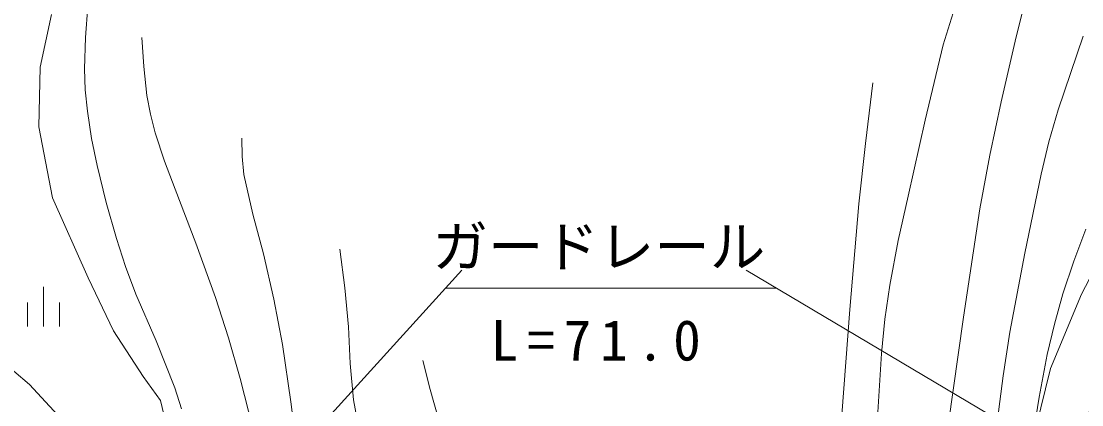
# Model space of a CAD drawing. Units: millimetres, scale not verified. Extents: x 61214 to 701214, y 6682 to 366682.
# Drawn here: x 154727 to 202540, y 289187 to 306493 of the extents above; entities that cross this region are included whole.
import ezdxf
from ezdxf.enums import TextEntityAlignment as Align

# ---------------------------------------------------------------- set-up
doc = ezdxf.new("R2010")
doc.units = ezdxf.units.MM
doc.header["$LTSCALE"] = 1000
doc.linetypes.add('DASHED', pattern=[7.5, 6, -1.5])
doc.linetypes.add('LONG_DASHED_DOTTED', pattern=[15.25, 12, -1.5, 0.25, -1.5])
doc.layers.add('S-SUV', color=7, linetype='Continuous', lineweight=13)
doc.styles.add('ＭＳ ゴシック', font='')
doc.styles.get('ＭＳ ゴシック').set_extended_font_data('MS Gothic')

msp = doc.modelspace()

# ---------------------------------------------------------------- linework, layer by layer
at = {"layer": 'S-SUV'}
for p, q in [((200216, 308305), (199530, 305589)), ((157734, 307164), (157626, 305756)), ((196297, 305433), (196743, 306870)), ((157626, 305756), (157580, 304349)), ((160169, 305752), (160252, 304442)), ((199530, 305589), (198903, 302862)), ((202604, 305823), (201470, 302501)), ((195475, 302029), (196297, 305433)), ((157580, 304349), (157613, 303394)), ((160252, 304442), (160396, 303134)), ((192792, 300979), (193114, 303719)), ((157613, 303394), (157708, 302432)), ((160396, 303134), (160551, 302295)), ((198903, 302862), (198396, 300448)), ((157708, 302432), (157900, 301207)), ((160551, 302295), (160767, 301458)), ((201470, 302501), (201059, 301051)), ((194708, 298600), (195475, 302029)), ((160767, 301458), (161189, 300178)), ((157900, 301207), (158154, 299979)), ((164693, 300391), (164669, 301213)), ((192492, 298246), (192792, 300979)), ((201059, 301051), (200705, 299587)), ((164763, 299577), (164693, 300391)), ((198396, 300448), (197947, 298022)), ((158154, 299979), (158557, 298321)), ((161189, 300178), (161670, 298912)), ((165175, 297781), (164763, 299577)), ((200705, 299587), (199971, 296035)), ((161670, 298912), (162604, 296480)), ((194268, 296596), (194708, 298600)), ((158557, 298321), (159017, 296682)), ((192076, 293488), (192492, 298246)), ((197947, 298022), (197202, 293139)), ((165649, 295992), (165175, 297781)), ((202175, 295667), (202716, 297118)), ((202534, 294185), (204176, 297364)), ((159017, 296682), (159430, 295420)), ((162604, 296480), (163481, 294025)), ((193887, 294585), (194268, 296596)), ((166110, 293948), (165649, 295992)), ((169097, 296209), (169315, 294467)), ((199971, 296035), (199294, 292459)), ((201691, 294195), (202175, 295667)), ((159430, 295420), (159899, 294177)), ((162649, 282083), (174586, 295268)), ((200308, 287603), (187410, 295268)), ((193665, 293044), (193887, 294585)), ((155728, 294516), (155728, 292716)), ((159899, 294177), (160807, 292075)), ((169315, 294467), (169475, 292706)), ((173842, 294446), (188793, 294446)), ((201130, 290821), (202534, 294185)), ((201303, 292829), (201691, 294195)), ((150878, 293702), (155098, 290103)), ((155008, 293801), (155008, 292721)), ((156448, 293801), (156448, 292721)), ((163481, 294025), (164071, 292212)), ((166510, 291901), (166110, 293948)), ((191720, 288735), (192076, 293488)), ((197202, 293139), (196516, 288248)), ((169475, 292706), (169564, 291052)), ((193503, 291495), (193665, 293044)), ((200973, 291450), (201303, 292829)), ((164071, 292212), (164604, 290379)), ((199294, 292459), (198990, 290495)), ((160807, 292075), (161658, 289951)), ((166884, 289326), (166510, 291901)), ((172838, 291193), (173156, 289884)), ((193212, 286507), (193503, 291495)), ((200611, 289527), (200973, 291450)), ((169564, 291052), (169713, 289410)), ((200365, 287720), (201130, 290821)), ((164604, 290379), (165335, 287471)), ((198990, 290495), (198745, 288520)), ((155098, 290103), (162162, 282462)), ((161658, 289951), (161960, 288998)), ((173156, 289884), (173530, 288598)), ((167196, 286754), (166884, 289326)), ((169713, 289410), (169853, 288596)), ((200308, 287603), (200611, 289527))]:
    msp.add_line(p, q, dxfattribs=at)
at = {"layer": 'S-SUV', "linetype": 'DASHED'}
for p, q in [((156093, 306796), (155576, 304418)), ((155576, 304418), (155524, 301731)), ((155524, 301731), (156144, 298526)), ((156144, 298526), (157747, 294908)), ((157747, 294908), (158884, 292530)), ((158884, 292530), (160228, 290463)), ((160228, 290463), (161003, 289377)), ((161003, 289377), (161210, 288499))]:
    msp.add_line(p, q, dxfattribs=at)
at = {"layer": 'S-SUV', "linetype": 'LONG_DASHED_DOTTED'}
msp.add_arc((237341, 277558), 36272, 148.7943, 166.9323, dxfattribs=at)

# ---------------------------------------------------------------- texts
at = {"layer": 'S-SUV', "style": 'ＭＳ ゴシック'}
msp.add_text('ガードレール', height=1833, dxfattribs=at).set_placement((173268, 294860), align=Align.BOTTOM_LEFT)
at = {"layer": 'S-SUV', "insert": (175888, 291153), "char_height": 1833, "attachment_point": 7, "style": 'ＭＳ ゴシック'}
msp.add_mtext('\\T1.32;L=71.0', dxfattribs=at)

doc.saveas('drawing.dxf')
